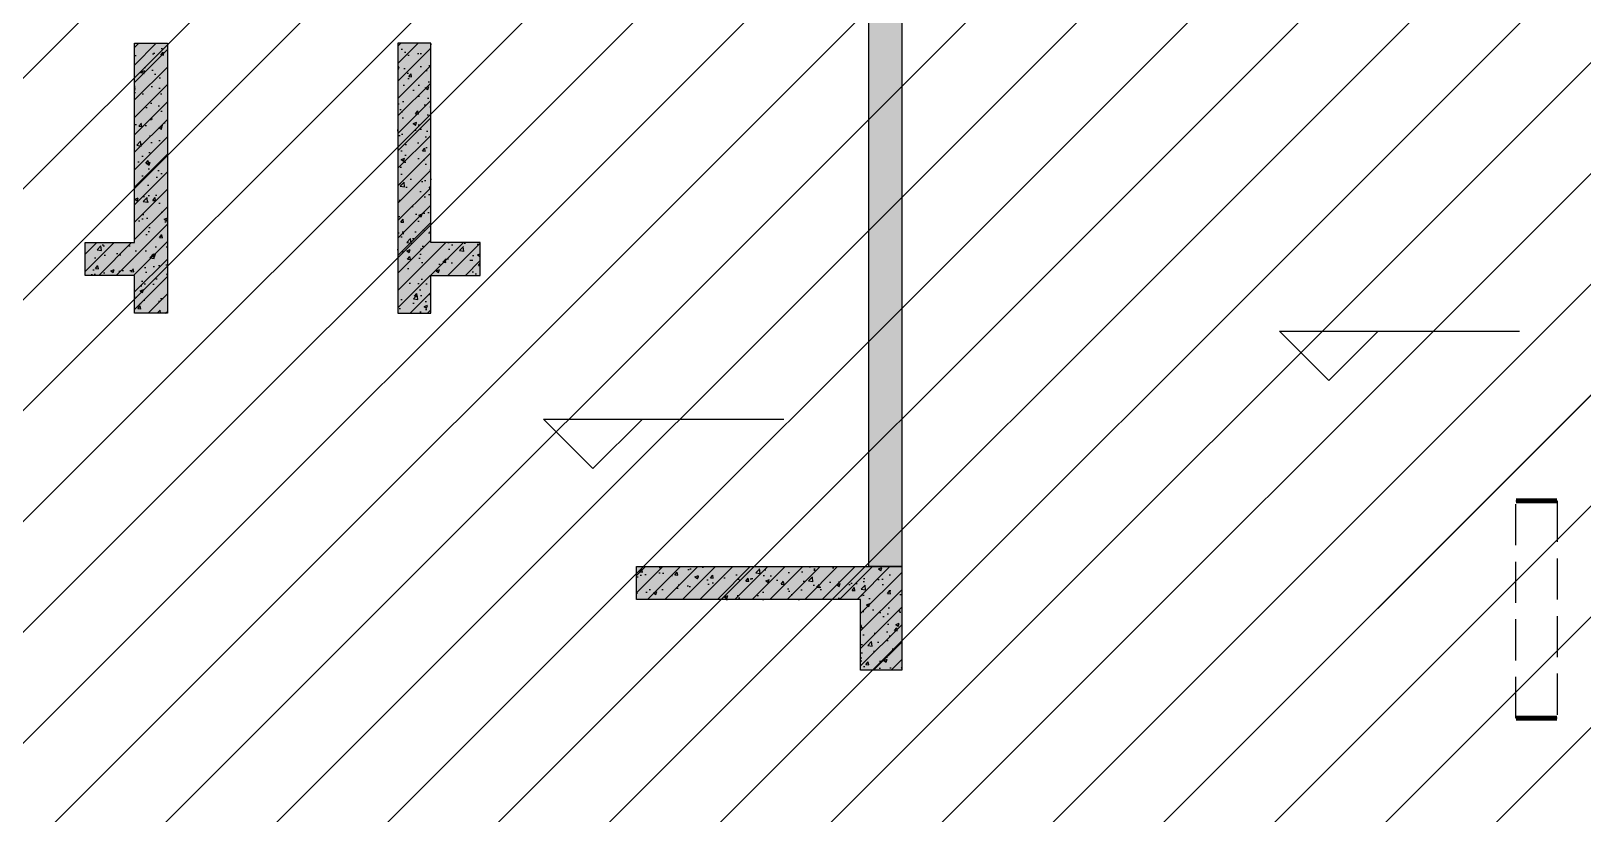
# Model space of a CAD drawing. Extents: x -1338203 to 1886333, y -783476 to 1038610.
# Drawn here: x 767128 to 776554, y -344654 to -339896 of the extents above; entities that cross this region are included whole.
import ezdxf

# ---------------------------------------------------------------- set-up
doc = ezdxf.new("R2010")
doc.units = 0
doc.header["$LTSCALE"] = 1000
doc.header["$MEASUREMENT"] = 0
doc.linetypes.add('A-07-平面B2$0$DASH', pattern=[0.35, 0.25, -0.1])
for name, color, linetype in [('A-07-平面B2$0$0A-A-SYMB-ELEV', 150, 'Continuous'), ('A-07-平面B2$0$0A-B-D&W', 135, 'Continuous'), ('M07预留预埋-B2$0$0M-A-LD', 4, 'Continuous'), ('S-07-墙柱B2_B1$0$0S-CW-HATCH', 251, 'Continuous'), ('S-07-墙柱B2_B1$0$0S-CW-HATCH-UP', 251, 'Continuous'), ('S-07-墙柱B2_B1$0$0S-CW-LINE', 72, 'Continuous'), ('S001地下二墙柱$0$S001地下二墙柱$0$0A-P-PKNG-STRP', 40, 'Continuous')]:
    doc.layers.add(name, color=color, linetype=linetype)
pattern_1 = [(45, (0, 0), (-53.03300858899106, 53.03300858899107), []), (49.99999999999999, (0, 0), (215.178054780226, -18.82564049477853), [22.5, -247.5]), (355, (0, 0), (-41.6254000839, 225.6576401100035), [18, -198]), (100.4514, (17.9315039999783, -1.568802000023425), (173.5528145142065, 206.8318626182861), [19.122057, -210.3426336]), (46.18420000000002, (0, 60), (320.1723145876933, -49.65570429870542), [33.7499999999997, -371.2499999999976]), (96.6356, (26.68102349992841, 55.86200790002476), (280.398811664611, 292.2353612701325), [28.6830864, -315.5139]), (351.1842, (0, 60), (280.3985835400882, 292.2355802775974), [27, -297]), (21, (30, 45), (179.0721156355385, -120.7856671996016), [22.5, -247.5]), (326.0000000000001, (30, 45), (72.99459957647451, 217.5450135140559), [18, -198]), (71.4514, (44.92266990011558, 34.93451819999609), (252.066788574447, 96.75914901298572), [19.122057, -210.3426336]), (37.50000000000001, (0, 0), (3.647956595187201, 99.86815614939344), [0, -195.6, 0, -201, 0, -198.75]), (7.499999999999999, (0, 0), (78.92086123264458, 118.3235135647081), [0, -114.6, 0, -191.1, 0, -75.75]), (327.5, (-66.89999999990687, 0), (160.1467308517227, -6.766461520313927), [0, -75, 0, -234, 0, -310.5]), (317.5, (-96.89999999990687, 0), (174.9558508027159, 30.03149469969532), [0, -97.5, 0, -155.4, 0, -220.5])]

# ---------------------------------------------------------------- blocks, each defined once
blk = doc.blocks.new('A-07-平面B2')
at = {"layer": 'A-07-平面B2$0$0A-A-SYMB-ELEV'}
for p, q in [((17004.06094093993, 4841.446363672381), (16704.06094093993, 5141.446363672381)), ((16704.06094093993, 5141.446363672381), (18162.61992343917, 5141.446363672381)), ((17004.06094093993, 4841.446363672381), (17304.06094093993, 5141.446363672381)), ((12534.79388239654, 4306.902706817607), (12234.79388239654, 4606.902706817607)), ((12234.79388239654, 4606.902706817607), (13693.35286489577, 4606.902706817607)), ((12534.79388239654, 4306.902706817607), (12834.79388239654, 4606.902706817607))]:
    blk.add_line(p, q, dxfattribs=at)
at = {"layer": 'A-07-平面B2$0$0A-B-D&W', "linetype": 'A-07-平面B2$0$DASH'}
blk.add_lwpolyline([(18390, 2789.999999998952), (18140, 2789.999999998952), (18140, 4110), (18390, 4110)], close=True, dxfattribs=at)
blk = doc.blocks.new('A-001-主楼组合参照B2')
at = {"ltscale": 0.002}
h = blk.add_hatch(dxfattribs=at)
h.set_pattern_fill('ANSI31', color=8, scale=300)
h.set_pattern_definition([(45, (-290759.7580399357, -7878.096521442116), (-336.7596045400933, 336.7596045400933), [])])
h.paths.add_polyline_path([(66281.2331245013, -186940.2985313081), (66281.2331245013, -185540.2985321602), (62441.23312550061, -185540.2987123799), (62441.23312550061, -181550.2985321602), (55141.23312550061, -181550.2985321602), (55141.23312550061, -185540.2990549848), (51301.23103445512, -185540.2992352045), (51301.23103445512, -186940.2985283216), (44981.23312550061, -186940.298366589), (44981.23312550061, -185540.2985321603), (41131.23316977848, -185540.2985321603), (41131.23316977848, -181650.298521692), (37391.68398198416, -181650.298521692), (37391.68398198416, -179560.2984945478), (38191.2331748188, -179560.2985321605), (38191.2331748188, -176360.2984955478), (41051.23312550061, -176360.2985331602), (41051.2331735522, -174560.2985321603), (42851.29555012775, -174560.2985321603), (42851.2331690148, -173660.2985216923), (46981.23312550061, -173660.2985321605), (46981.23312550061, -172090.2984945478), (50101.2331740607, -172090.2985321603), (50101.23312550061, -174560.2984945478), (67481.2331245013, -174560.2984945478), (67481.2331245013, -172090.2985321603), (70601.23312550061, -172090.2984945478), (70601.2331735522, -174560.2984945478), (76531.2331740607, -174560.2984945478), (76531.2331740607, -176360.2984955478), (79391.23312550061, -176360.2984955478), (79391.2331740607, -179560.2984945478), (80191.23312550061, -179560.2984945478), (80191.2331740607, -182110.2984945478), (81091.2331740607, -182110.2985321603), (81091.23312550061, -185540.2984945478), (72601.23312550061, -185540.2984945478), (72601.23312550061, -186940.2984953998)])
h.paths.add_polyline_path([(2291.232276478084, -185540.2985785123), (9781.232275478309, -185540.2985785123), (9781.232275478309, -186540.298578512), (9631.232276478084, -186540.2985785118), (9631.232276478084, -186940.2985785123), (16251.23227647808, -186940.2985785123), (16251.23227647808, -186540.2985785118), (16101.23227547831, -186540.298578512), (16101.23227547831, -185540.2985785123), (23691.23227547831, -185540.2985785123), (23691.23227547831, -179560.2985785123), (22891.23227547831, -179560.2985785123), (22891.23227547831, -176360.2985785123), (20031.23227547831, -176360.2985785123), (20031.23227547831, -174560.2985785123), (18231.13172222464, -174560.2985785123), (18231.13172222464, -173660.2985785123), (14101.23227547831, -173660.2985785123), (14101.23227547831, -172090.2985785123), (10981.23227547831, -172090.2985785123), (10981.23227547831, -174560.2985785123), (-6398.767723521916, -174560.2985785123), (-6398.767723521916, -172090.2985785123), (-9518.767724521691, -172090.2985785123), (-9518.767724521691, -174560.2985785123), (-15448.76772452169, -174560.2985785123), (-15448.76772452169, -176360.2985785123), (-18308.76772452169, -176360.2985785123), (-18308.76772452169, -179560.2985785123), (-19108.76772452169, -179560.2985785123), (-19108.76772452169, -181610.2985785122), (-20008.76772452169, -181610.2985785122), (-20008.76772452169, -185540.2985785253), (-11518.76772452169, -185540.2985785123), (-11518.76772502181, -186540.2985785123), (-11668.7677235154, -186540.2985785123), (-11668.7677235154, -186940.2985785123), (-5048.767723521916, -186940.2985785123), (-5048.767723515397, -186540.2985785123), (-5198.767723515397, -186540.2985785123), (-5198.767723521916, -185540.2985785123), (-1358.767723515397, -185540.2985785123), (-1358.767723515397, -181550.2985785122), (2291.232276478084, -181550.2985785122)])
h.paths.add_polyline_path([(-109958.7612749783, -168806.1891832975), (-109958.7612691789, -173536.1891834346), (-109708.7612749792, -173536.1891833699), (-103818.7612749829, -173536.1891834874), (-103818.761274982, -177236.1891834413), (-99248.76127499505, -177236.1891834215), (-99248.76127499505, -178036.18918342), (-92868.76126927859, -178036.18918342), (-92868.76126927952, -177236.1891834659), (-71298.76126929256, -177236.189183469), (-71298.76126929256, -178036.18918342), (-64918.7612635761, -178036.18918342), (-64918.76126357983, -177236.1891834659), (-54208.76126359007, -177236.1891834659), (-54208.761263591, -168806.1891834316), (-59108.76126921247, -168806.1891711009), (-59108.76126921247, -167906.1891711006), (-62058.76126937452, -167906.189171247), (-62058.76126937452, -168806.1891711009), (-64368.7612635761, -168806.1891832975), (-64368.7612635761, -167456.1891832975), (-66168.76126925531, -167456.1891832975), (-66168.76126925531, -165386.1891709544), (-69468.76126918918, -165386.1891709558), (-69468.76126920874, -167386.1891832859), (-71848.76126930187, -167386.1891832851), (-71848.76126924413, -168806.189183286), (-82158.76126925531, -168806.1891771933), (-82158.76126917521, -167906.1891709485), (-85208.7612691957, -167906.1891711006), (-85208.7612691957, -168806.1891711009), (-92318.76126924134, -168806.1891835518), (-92318.76126926276, -167386.1891837005), (-94698.76126924786, -167386.1891834291), (-94698.76126925531, -165386.1891709551), (-97998.76126925531, -165386.1891709539), (-97998.76126925531, -167456.1891834188), (-99798.76126925158, -167456.1891834186), (-99798.76127499505, -168806.1891832975)])
h.paths.add_polyline_path([(-115663.7569348987, -225243.7857859249), (-115663.7569348987, -225843.7857859249), (-115413.7569348987, -225843.7857859249), (-115413.7569348987, -225243.7857859249), (-114083.7569348987, -225243.7857859249), (-114083.7569348987, -225843.7857859249), (-113833.7569348987, -225843.7857859249), (-113833.7569348987, -225243.7857859249), (-112008.7569348987, -225243.7857859248), (-112008.7569348987, -225843.7857859249), (-111588.7569348987, -225843.7857859249), (-111588.7569348987, -225243.7857859249), (-92908.75693489867, -225243.7857859249), (-92908.75693489867, -225843.7857859249), (-92488.75693489867, -225843.7857859249), (-92488.75693489867, -225243.7857859249), (-90663.75693489867, -225243.7857859249), (-90663.75693489867, -225843.7857859249), (-90413.75693489867, -225843.7857859249), (-90413.75693489867, -225243.7857859249), (-89083.75693489867, -225243.7857859249), (-89083.75693489867, -225843.7857859249), (-88833.75693489867, -225843.7857859249), (-88833.75693489867, -225243.7857859252), (-82963.75693489867, -225243.7857859252), (-82963.75693489867, -225843.7857859249), (-82713.75693489867, -225843.7857859249), (-82713.75693489867, -225243.7857859249), (-81383.75693489867, -225243.7857859249), (-81383.75693489867, -225843.7857859249), (-81133.75693489867, -225843.7857859249), (-81133.75693489867, -225243.7857859249), (-79308.75693489867, -225243.7857859249), (-79308.75693489867, -225843.7857859249), (-78888.75693489867, -225843.7857859249), (-78888.75693489867, -225243.7857859249), (-60208.75693489867, -225243.7857859248), (-60208.75693489867, -225843.7857859249), (-59788.75693489867, -225843.7857859249), (-59788.75693489867, -225243.7857859249), (-57963.75693489867, -225243.7857859249), (-57963.75693489867, -225843.7857859249), (-57713.75693489867, -225843.7857859249), (-57713.75693489867, -225243.7857859249), (-56383.75693489867, -225243.7857859249), (-56383.75693489867, -225843.7857859249), (-56133.75693489867, -225843.7857859249), (-56133.75693489867, -225243.7857859249), (-53248.75693489867, -225243.7857859249), (-53248.75693488936, -216463.7857859784), (-53248.75693488843, -216463.7857880258), (-56518.75693488098, -216463.785787997), (-56518.75693485443, -216463.7857859249), (-59958.75693489867, -216463.7857859248), (-59958.75693489867, -215463.7857859249), (-67988.75693489867, -215463.7857859249), (-67988.75693489867, -211893.7857859249), (-71108.75693489867, -211893.7857859249), (-71108.75693489867, -215463.7857859249), (-79138.75693489867, -215463.7857859249), (-79138.75693489867, -216463.7857859249), (-81758.75504769175, -216463.7857608667), (-81758.75504769175, -215463.785828924), (-83908.76013395959, -215463.7857370347), (-83908.76013395959, -216463.7856689774), (-86598.75693489867, -216463.7856940356), (-87848.75693495455, -216463.7857859249), (-92658.75693489867, -216463.7857859249), (-92658.75693489867, -215463.7857859249), (-100688.7569348987, -215463.7857859249), (-100688.7569348987, -211893.7857859249), (-103808.7569348987, -211893.7857859249), (-103808.7569349583, -215463.7857859249), (-111838.7569348987, -215463.7857859249), (-111838.7569348987, -215463.778743452), (-114238.7569348931, -215463.7788353413), (-114238.7569348931, -215463.7856940356), (-116458.756825553, -215463.7857859285), (-116458.7570442806, -216463.7857859212), (-118548.7571535825, -216463.7856940356), (-118548.7570442406, -221293.7879517402), (-119248.7632341522, -221293.7879937084), (-119248.7632341522, -221893.7879937084), (-118548.7602174289, -221893.7879937084), (-118548.7569348987, -223843.7809536252), (-119248.763234115, -223843.7809955936), (-119248.763234115, -224443.7809955936), (-118548.7569348987, -224443.7809536252), (-118548.7569348987, -225243.7857859249)])
h.paths.add_polyline_path([(-11948.76700253668, -235160.2985359748), (-15608.76700253668, -235160.2985359748), (-15608.76700253668, -237713.5560672852), (-16508.76700253668, -237713.5560672852), (-16508.76700253668, -241140.2985359879), (-8018.767002536682, -241140.2985359748), (-8018.767003037734, -242140.2985359748), (-8168.767002536682, -242140.2985359748), (-8168.767002536682, -242540.2985359748), (-1548.767002536682, -242540.298535975), (-1548.767002536682, -242140.298535975), (-1698.767001538305, -242140.2985359748), (-1698.767001538305, -241140.298535975), (13281.23299746332, -241140.298535975), (13281.23299746332, -242140.2985359748), (13131.23299746332, -242140.2985359748), (13131.23299746332, -242540.2985359748), (19751.23299746332, -242540.2985359748), (19751.23299746332, -242140.2985359748), (19601.23299746332, -242140.2985359748), (19601.23299746332, -241140.2985359748), (27191.23299746332, -241140.2985359748), (27191.23299746332, -239340.2985359748), (27191.23304551211, -239340.2985359748), (27191.23304551211, -237140.2985358062), (27191.23299746332, -237140.2985358062), (27191.23299746332, -235250.2984237619), (23441.23299746332, -235250.2984237619), (23441.23299746332, -230950.2983570985), (23441.23299746332, -230160.2985359748), (21531.23299746332, -230160.2985359753), (17601.23299746332, -230160.2985359753), (17601.52712125261, -227690.2985359748), (14481.52712125261, -227690.2985359748), (14481.23299746332, -230160.2985359748), (-2898.767001538305, -230160.2985359748), (-2898.767001538305, -227690.2985359748), (-6018.767002536682, -227690.2985359748), (-6018.767002536682, -230160.2985359748), (-9948.767002536682, -230160.2985359748), (-11948.76700253668, -230160.2985359748)])
h.paths.add_polyline_path([(67491.23229324841, -237139.9998558274), (67491.23229401116, -235159.999855996), (71151.23229324794, -235159.999855996), (71151.23229324841, -234559.999855996), (73051.23229324841, -234559.999855996), (73051.23229324841, -230159.9998559959), (77081.23229324841, -230159.999855996), (77080.93816945818, -227689.999855996), (80200.93816945818, -227689.999855996), (80201.23229324841, -230159.999855996), (97581.23229224817, -230159.999855996), (97581.23229224817, -227689.999855996), (100701.2322932484, -227689.999855996), (100701.2322932484, -230159.999855996), (104631.2322932484, -230159.999855996), (106631.2322932484, -230159.999855996), (106631.2322932484, -231959.999855996), (109491.2322932484, -231959.999855996), (109491.2322932484, -235159.999855996), (110291.2322932484, -235159.999855996), (110291.2322932484, -237713.257387306), (111191.2322932484, -237713.257387306), (111191.2322932484, -241139.999856009), (102701.2322932484, -241139.999855996), (102701.2322937485, -242139.999855996), (102851.2322932484, -242139.999855996), (102851.2322932484, -242539.999855996), (96231.23229324841, -242539.999855996), (96231.23229324841, -242139.999855996), (96381.23229224817, -242139.999855996), (96381.23229224817, -241139.999855996), (81401.23229324841, -241139.999855996), (81401.23229324841, -242139.999855996), (81551.23229324841, -242139.9998559955), (81551.23229324841, -242539.999855996), (74931.23229324841, -242539.999855996), (74931.23229324841, -242139.999855996), (75081.23229324841, -242139.999855996), (75081.23229324841, -241139.999855996), (67491.23229324841, -241139.999855996), (67491.23229324841, -239339.999855996)])
h.paths.add_polyline_path([(11810.72601094865, -302464.7122348832), (13795.7470119854, -302220.4619652765), (17696.32407989795, -301740.5088564857), (17394.38181419042, -299289.0335956084), (20491.02751642303, -298908.0015827207), (20792.96978213009, -301359.476843597), (25884.45497300685, -300732.9864286719), (26492.75564002548, -305675.69523174), (29132.84460410872, -305350.8410156242), (28524.54393708915, -300408.1322125561), (38042.87436600938, -299236.9331309021), (37741.22402247298, -296785.4219499681), (40837.86972569837, -296404.3899369583), (41139.52006923431, -298855.9011178924), (45040.10263646976, -298375.947332428), (47025.13193277246, -298131.6960421153), (47635.76015855395, -303094.2692828734), (50474.35205226694, -302744.9899377254), (51268.3637707883, -302647.2894216004), (51580.18199404958, -305181.4349219284), (52178.19982720283, -310041.5235503284), (48297.46755293082, -310519.0348228897), (48117.94285455183, -309060.0382901131), (44465.48894935404, -309509.4606642824), (44587.61459500552, -310501.9753123728), (44736.49179173284, -310483.6564656604), (44785.34204979544, -310880.6623249209), (38214.89507903275, -311689.1340958558), (38166.04482097016, -311292.1282365952), (38314.92201720015, -311273.8093899438), (38192.79637204413, -310281.2947417925), (23324.92694372847, -312110.7369061121), (23447.05258888449, -313103.2515542634), (23595.92978610727, -313084.9327074896), (23644.78004416986, -313481.9385667506), (17074.33307340764, -314290.4103376855), (17025.48281534505, -313893.4044784249), (17174.36001256783, -313875.0856316515), (17052.23436741135, -312882.5709835001), (1787.359078842448, -314760.8634060043), (1909.484723998467, -315753.3780541557), (2058.361921221251, -315735.0592073823), (2107.212179283844, -316132.0650666428), (-4463.234791478375, -316940.5368375777), (-4512.085049540969, -316543.5309783171), (-4363.20785231865, -316525.2121315437), (-4485.333497474669, -315532.6974833923), (-12911.78286028025, -316569.5442107695), (-13330.67382316641, -313165.21896761), (-12437.4106398311, -313055.3058869696), (-12507.02225759183, -312489.5725373559), (-12748.83103498048, -310524.3935341835), (-11954.81931645959, -310426.6930180584), (-12345.62138095987, -307250.6461439739), (-9507.029487246415, -306901.3667988268), (-9726.855648528086, -305114.8404321541), (-7940.226588892518, -304895.8488561726), (-8050.13966953312, -304002.5856728373), (-3951.156865628669, -303497.3721730416), (-4142.894128524465, -301939.124175443), (-1046.248426291859, -301558.0921625552), (-744.5980827559251, -304009.6033434892), (7185.593955974327, -303033.8194386902), (7796.222181755817, -307996.3926794484), (12421.35423673061, -307427.2854756413)])
h.paths.add_polyline_path([(118675.7859663961, -301882.809409273), (118078.7053500742, -297020.9645447106), (118078.5068137946, -297019.3479245001), (118009.0274021446, -296453.598323043), (117767.6778670328, -294488.3628660979), (116973.6433389063, -294585.8778297879), (116583.5834841465, -291409.7397172834), (113744.9100460953, -291758.3557124749), (113525.5013777933, -289971.7780241912), (111540.4150574778, -290215.565433416), (107639.7204380578, -290694.6076925431), (107338.9349182204, -288242.9902351153), (104242.2002585281, -288623.2985935061), (104542.9857783655, -291074.916050934), (87292.58565581567, -293193.4286369771), (86991.5082054229, -290741.8470313875), (83894.77354474016, -291122.1553899002), (84195.85099513293, -293573.7369954897), (80295.15637571295, -294052.7792546166), (78310.07005539746, -294296.5666638416), (78919.53857846209, -299259.28246463), (76080.86514040898, -299607.8984598218), (75286.8306122825, -299705.4134235118), (75598.05663160351, -302239.6317223347), (76015.75496586668, -305640.8215212679), (83549.15755146206, -304715.6483032462), (83671.05125557748, -305708.191463465), (83522.16978205112, -305726.4755190959), (83570.92726389621, -306123.4927831589), (90141.56298413989, -305316.5564586243), (90092.80550229526, -304919.5391945612), (89943.9240292625, -304937.8232501313), (89822.03032465023, -303945.2800899736), (104690.3268628216, -302119.3123950005), (104812.2205674339, -303111.8555551582), (104663.3390934102, -303130.1396108497), (104712.0965752553, -303527.1568749131), (111282.7322954994, -302720.2205503787), (111233.9748136543, -302323.2032863157), (111085.0933396306, -302341.4873420075), (110963.1996350179, -301348.9441818497), (114616.7046459892, -300901.0549714464), (114795.7921093565, -302359.3094186358)])
blk.add_blockref('A-07-平面B2', (-8358.767723739147, -183249.9998517038))
blk = doc.blocks.new('M07预留预埋-B2')
at = {"layer": 'M07预留预埋-B2$0$0M-A-LD'}
blk.add_lwpolyline([(18390.35576866608, 4109.928553435078, 0, 0, 0), (18390.35576767172, 2789.928553434263, 30, 30, 0), (18139.99999900023, 2789.999999999185, 0, 0, 0), (18140.3557676663, 4110.076112831943, 30, 30, 0), (18390.35576767172, 4109.928553435078, 30, 30, 0)], format="xyseb", dxfattribs=at)
blk = doc.blocks.new('M001-预留预埋B2')
for p in [(-8358.767723182682, -183249.9998506577), (-8358.767723182682, -183249.999850658)]:
    blk.add_blockref('M07预留预埋-B2', p)
blk = doc.blocks.new('S-07-墙柱B2_B1')
at = {"layer": 'S-07-墙柱B2_B1$0$0S-CW-HATCH'}
h = blk.add_hatch(color=256, dxfattribs=at)
h.dxf.hatch_style = 1
h.paths.add_polyline_path([(24510.00016832631, 8440.000000000116), (22210, 8440.000000000116), (22210, 10910.00000000012), (19590, 10910.00000000012), (19590, 8440.000000000116), (14410, 8440.000000000116), (14410, 3710.000000000116), (14210, 3710.000000000116), (14210, 8440.000000000116), (7090, 8440.000000000116), (7090, 3710.000000000116), (6890, 3710.000000000116), (6890, 8440.000000000116), (1710, 8440.000000000116), (1710, 10910.00000000012), (-910, 10910.00000000012), (-910, 8440.000000000116), (-1890, 8440.000000000116), (-6840, 8440.000000000116), (-6840, 5490.000000000116), (-7090, 5490.000000000116), (-7090, 6640.000000000116), (-9700, 6640.000000000116), (-9700, 5690.000000000116), (-9450, 5690.000000000116), (-9450, 5490.000000000116), (-9700, 5490.000000000116), (-9700, 3690.000000000116), (-8300, 3690.000000000116), (-8300, 3440.000000000116), (-10500, 3440.000000000116), (-10500.00016131904, 849.9999998257263), (-10750.00016131904, 849.9999998257263), (-10750, 3690.000000000116), (-9950, 3690.000000000116), (-9950, 6890.000000000116), (-7090, 6890.000000000116), (-7090, 8690.000000000116), (-1890, 8690.000000000116), (-1160, 8690.000000000116), (-1160, 11160.00000000012), (1960, 11160.00000000012), (1960, 8690.000000000116), (19340, 8690.000000000116), (19340, 11160.00000000012), (22460, 11160.00000000012), (22460, 8690.000000000116), (24510.00016832631, 8689.999996883678)])
h = blk.add_hatch(color=256, dxfattribs=at)
h.dxf.hatch_style = 1
h.paths.add_polyline_path([(9750, 5680.000000000116), (9750, 6890.000000000116), (9950, 6890.000000000116), (9950, 5250.000000000116), (9750, 5250.000000000116), (9750, 5480.000000000116), (9450, 5480.000000000116), (9450, 5680.000000000116)])
h = blk.add_hatch(color=256, dxfattribs=at)
h.dxf.hatch_style = 1
h.paths.add_polyline_path([(11550, 5680.000000000116), (11550, 6890.000000000116), (11350, 6890.000000000116), (11350, 5250.000000000116), (11550, 5250.000000000116), (11550, 5480.000000000116), (11850, 5480.000000000116), (11850, 5680.000000000116)])
h = blk.add_hatch(color=256, dxfattribs=at)
h.dxf.hatch_style = 1
h.paths.add_polyline_path([(14410, 3080.000000000116), (14160, 3080.000000000116), (14160, 3510.000000000116), (12800, 3510.000000000116), (12800, 3710.000000000116), (14410, 3710.000000000116)])
at = {"layer": 'S-07-墙柱B2_B1$0$0S-CW-HATCH-UP'}
h = blk.add_hatch(dxfattribs=at)
h.set_pattern_fill('钢筋混凝土', color=256, scale=30)
h.set_pattern_definition([(45, (0, 0), (-53.03300858899106, 53.03300858899107), []), (49.99999999999999, (0, 0), (215.178054780226, -18.82564049477853), [22.5, -247.5]), (355, (0, 0), (-41.6254000839, 225.6576401100035), [18, -198]), (100.4514, (17.9315039999783, -1.568802000023425), (173.5528145142065, 206.8318626182861), [19.122057, -210.3426336]), (46.18420000000002, (0, 60), (320.1723145876933, -49.65570429870542), [33.74999999999985, -371.2499999999988]), (96.6356, (26.68102349992841, 55.86200790002476), (280.398811664611, 292.2353612701325), [28.6830864, -315.5139]), (351.1842, (0, 60), (280.3985835400882, 292.2355802775974), [27, -297]), (21, (30, 45), (179.0721156355385, -120.7856671996016), [22.5, -247.5]), (326.0000000000001, (30, 45), (72.99459957647451, 217.5450135140559), [18, -198]), (71.4514, (44.92266990011558, 34.93451819999609), (252.066788574447, 96.75914901298572), [19.122057, -210.3426336]), (37.50000000000001, (0, 0), (3.647956595187201, 99.86815614939344), [0, -195.6, 0, -201, 0, -198.75]), (7.499999999999999, (0, 0), (78.92086123264458, 118.3235135647081), [0, -114.6, 0, -191.1, 0, -75.75]), (327.5, (-66.89999999990687, 0), (160.1467308517227, -6.766461520313927), [0, -75, 0, -234, 0, -310.5]), (317.5, (-96.89999999990687, 0), (174.9558508027159, 30.03149469969532), [0, -97.5, 0, -155.4, 0, -220.5])])
h.paths.add_polyline_path([(24510.00016832631, 8440.000000000116), (22210, 8440.000000000116), (22210, 10910.00000000012), (19590, 10910.00000000012), (19590, 8440.000000000116), (14410, 8440.000000000116), (14410, 3710.000000000116), (14210, 3710.000000000116), (14210, 8440.000000000116), (7090, 8440.000000000116), (7090, 3710.000000000116), (6890, 3710.000000000116), (6890, 8440.000000000116), (1710, 8440.000000000116), (1710, 10910.00000000012), (-910, 10910.00000000012), (-910, 8440.000000000116), (-1890, 8440.000000000116), (-6840, 8440.000000000116), (-6840, 5490.000000000116), (-7090, 5490.000000000116), (-7090, 6640.000000000116), (-9700, 6640.000000000116), (-9700, 5690.000000000116), (-9450, 5690.000000000116), (-9450, 5490.000000000116), (-9700, 5490.000000000116), (-9700, 3690.000000000116), (-8300, 3690.000000000116), (-8300, 3440.000000000116), (-10500, 3440.000000000116), (-10500.00016131904, 849.9999998257263), (-10750.00016131904, 849.9999998257263), (-10750, 3690.000000000116), (-9950, 3690.000000000116), (-9950, 6890.000000000116), (-7090, 6890.000000000116), (-7090, 8690.000000000116), (-1890, 8690.000000000116), (-1160, 8690.000000000116), (-1160, 11160.00000000012), (1960, 11160.00000000012), (1960, 8690.000000000116), (19340, 8690.000000000116), (19340, 11160.00000000012), (22460, 11160.00000000012), (22460, 8690.000000000116), (24510.00016832631, 8689.999996883678)])
h = blk.add_hatch(dxfattribs=at)
h.set_pattern_fill('钢筋混凝土', color=256, scale=30)
h.set_pattern_definition(pattern_1)
h.paths.add_polyline_path([(9750, 5680.000000000116), (9750, 6890.000000000116), (9950, 6890.000000000116), (9950, 5250.000000000116), (9750, 5250.000000000116), (9750, 5480.000000000116), (9450, 5480.000000000116), (9450, 5680.000000000116)])
h = blk.add_hatch(dxfattribs=at)
h.set_pattern_fill('钢筋混凝土', color=256, scale=30)
h.set_pattern_definition(pattern_1)
h.paths.add_polyline_path([(11550, 5680.000000000116), (11550, 6890.000000000116), (11350, 6890.000000000116), (11350, 5250.000000000116), (11550, 5250.000000000116), (11550, 5480.000000000116), (11850, 5480.000000000116), (11850, 5680.000000000116)])
h = blk.add_hatch(dxfattribs=at)
h.set_pattern_fill('钢筋混凝土', color=256, scale=30)
h.set_pattern_definition(pattern_1)
h.paths.add_polyline_path([(14410, 3080.000000000116), (14160, 3080.000000000116), (14160, 3510.000000000116), (12800, 3510.000000000116), (12800, 3710.000000000116), (14410, 3710.000000000116)])
at = {"layer": 'S-07-墙柱B2_B1$0$0S-CW-LINE'}
blk.add_lwpolyline([(1960, 8690.000000000116), (19340, 8690.000000000116), (19340, 11160.00000000012), (22460, 11160.00000000012), (22460, 8690.000000000116), (24510.00016832631, 8689.999996883678), (24510.00016832631, 8440.000000000116), (22210, 8440.000000000116), (22210, 10910.00000000012), (19590, 10910.00000000012), (19590, 8440.000000000116), (14410, 8440.000000000116), (14410, 3710.000000000116), (14210, 3710.000000000116), (14210, 8440.000000000116), (7090, 8440.000000000116)], dxfattribs=at)
for points in [[(9750, 5680.000000000116), (9750, 6890.000000000116), (9950, 6890.000000000116), (9950, 5250.000000000116), (9750, 5250.000000000116), (9750, 5480.000000000116), (9450, 5480.000000000116), (9450, 5680.000000000116)], [(11550, 5680.000000000116), (11550, 6890.000000000116), (11350, 6890.000000000116), (11350, 5250.000000000116), (11550, 5250.000000000116), (11550, 5480.000000000116), (11850, 5480.000000000116), (11850, 5680.000000000116)], [(14410, 3080.000000000116), (14160, 3080.000000000116), (14160, 3510.000000000116), (12800, 3510.000000000116), (12800, 3710.000000000116), (14410, 3710.000000000116)]]:
    blk.add_lwpolyline(points, close=True, dxfattribs=at)
blk = doc.blocks.new('S001地下二墙柱')
at = {"layer": 'S001地下二墙柱$0$S001地下二墙柱$0$0A-P-PKNG-STRP', "ltscale": 0.002}
blk.add_blockref('S-07-墙柱B2_B1', (-8358.76772311749, -183249.9998541047), dxfattribs=at)

msp = doc.modelspace()

# ---------------------------------------------------------------- block references
at = {"ltscale": 0.002}
for name, p in [('S001地下二墙柱', (766365.3671995364, -163610.9267240381)), ('A-001-主楼组合参照B2', (766365.3666062295, -163610.9266430476)), ('A-001-主楼组合参照B2', (766365.3667125844, -163610.9266343083)), ('M001-预留预埋B2', (766365.3666062295, -163610.9262234796))]:
    msp.add_blockref(name, p, dxfattribs=at)
at = {"color": 0, "ltscale": 0.002}
msp.add_blockref('M001-预留预埋B2', (766365.3667022258, -163610.9266348326), dxfattribs=at)

doc.saveas('drawing.dxf')
